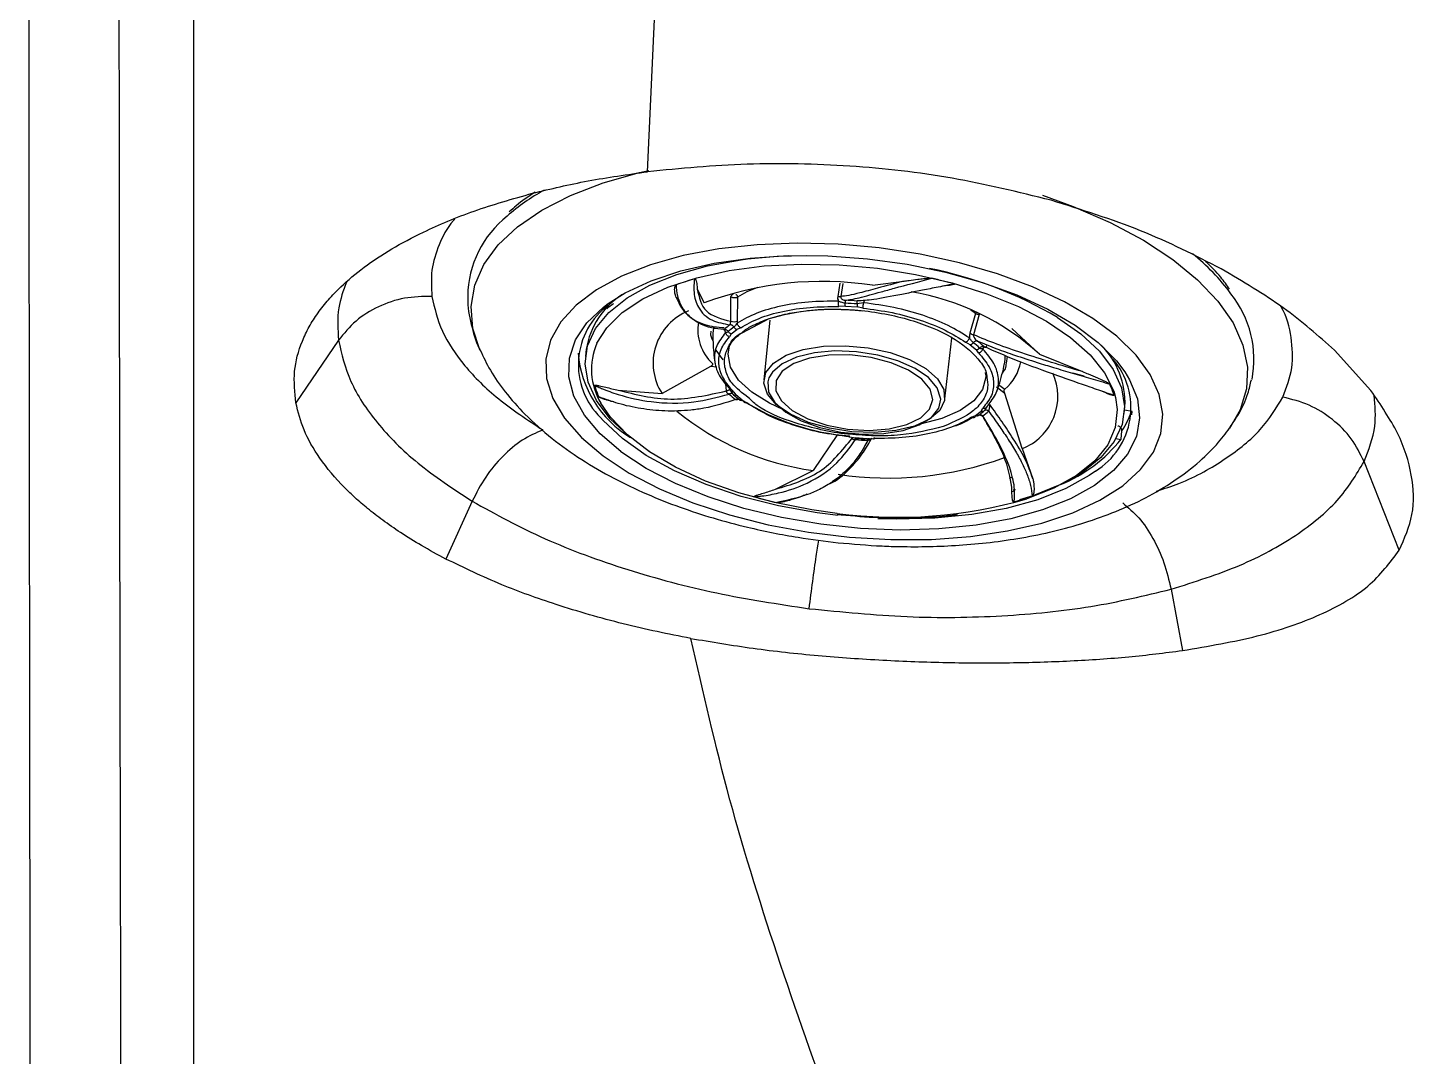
# Model space of a CAD drawing. Extents: x 1076 to 1148, y 508 to 635.
# Drawn here: x 1099.852 to 1103.359, y 580.881 to 583.482 of the extents above; entities that cross this region are included whole.
import ezdxf

# ---------------------------------------------------------------- set-up
doc = ezdxf.new("R2010")
doc.units = 0
doc.header["$MEASUREMENT"] = 0
doc.layers.add('1', color=4, linetype='Continuous')

# ---------------------------------------------------------------- blocks, each defined once
blk = doc.blocks.new('2026 TX')
at = {"layer": '1', "color": 3}
for p, q in [((25.6571, 63.3239), (25.6853, 63.9414)), ((25.7827, 63.0273), (25.8005, 62.9921)), ((26.1431, 63.0417), (26.1378, 63.0082)), ((26.1506, 63.0412), (26.1454, 63.0087)), ((26.2262, 63.0368), (26.3061, 63.0475)), ((25.8675, 62.9456), (25.8679, 63.0081)), ((25.8844, 63.007), (25.884, 62.9462)), ((26.1573, 62.9837), (26.1407, 62.9831)), ((26.1573, 62.9837), (26.1867, 62.9818)), ((26.2017, 62.9792), (26.1867, 62.9818)), ((26.2031, 62.9925), (26.1871, 62.9894)), ((26.2049, 62.9971), (26.2031, 62.9925)), ((25.884, 62.9462), (25.8838, 62.9412)), ((25.896, 62.9168), (25.9647, 62.9529)), ((25.9658, 62.9487), (25.9513, 62.7979)), ((26.4866, 62.9657), (26.4724, 62.9158)), ((26.4866, 62.9657), (26.4738, 62.9744)), ((26.4959, 62.9627), (26.4814, 62.9115)), ((25.8687, 62.9137), (25.864, 62.9063)), ((25.8687, 62.9137), (25.8825, 62.9249)), ((25.8925, 62.9295), (25.8825, 62.9249)), ((26.648, 62.8628), (26.5782, 62.9273)), ((24.8755, 62.8976), (24.7675, 62.7392)), ((25.5019, 62.8749), (25.5, 62.8567)), ((26.4089, 62.7494), (26.4267, 62.9034)), ((26.4732, 62.8862), (26.4612, 62.893)), ((26.4732, 62.8862), (26.4888, 62.8732)), ((26.5068, 62.8792), (26.5048, 62.8755)), ((26.5103, 62.8806), (26.5105, 62.8804)), ((25.8485, 62.8483), (25.8306, 62.8728)), ((26.4938, 62.8659), (26.4888, 62.8732)), ((26.5664, 62.8568), (26.5635, 62.84)), ((26.648, 62.8628), (26.757, 62.8183)), ((27.4865, 62.7704), (27.3945, 62.8725)), ((25.8165, 62.831), (25.6937, 62.7628)), ((25.8321, 62.8296), (25.8165, 62.831)), ((26.761, 62.8069), (26.7325, 62.8143)), ((25.5829, 62.7718), (25.6937, 62.7628)), ((25.8566, 62.7696), (25.8552, 62.7872)), ((26.5604, 62.7633), (26.5395, 62.7787)), ((26.5452, 62.7849), (26.5602, 62.7741)), ((25.8747, 62.7601), (25.891, 62.7465)), ((25.8754, 62.7665), (25.8804, 62.7593)), ((25.896, 62.7462), (25.8804, 62.7593)), ((25.8868, 62.7489), (25.8869, 62.7493)), ((25.896, 62.7462), (25.908, 62.7394)), ((26.6045, 62.6239), (26.5604, 62.7633)), ((26.4766, 62.7029), (26.4867, 62.7076)), ((26.4867, 62.7076), (26.5005, 62.7187)), ((26.5005, 62.7187), (26.5051, 62.7262)), ((26.514, 62.7273), (26.5137, 62.7274)), ((26.8624, 62.7123), (26.8644, 62.7305)), ((26.8825, 62.7173), (26.8633, 62.7207)), ((26.882, 62.7174), (26.8811, 62.7093)), ((26.8811, 62.7093), (26.8826, 62.7173)), ((26.8544, 62.6478), (26.8566, 62.6685)), ((26.137, 62.6598), (26.0759, 62.5684)), ((26.1674, 62.6533), (26.1825, 62.6506)), ((26.1756, 62.6519), (26.1828, 62.65)), ((26.1824, 62.6493), (26.2126, 62.6473)), ((26.2119, 62.6487), (26.1825, 62.6506)), ((26.2119, 62.6487), (26.2285, 62.6493)), ((26.2129, 62.648), (26.2227, 62.6494)), ((26.8414, 62.6489), (26.8537, 62.6467)), ((25.6619, 62.6202), (25.6619, 62.6196)), ((26.6045, 62.6239), (26.6313, 62.5477)), ((25.9806, 62.5211), (26.0759, 62.5684)), ((27.5581, 62.3672), (27.4691, 62.591)), ((26.5721, 62.5493), (26.5785, 62.5513)), ((25.2134, 62.4907), (25.1471, 62.3445)), ((26.0547, 62.5064), (26.0608, 62.5092)), ((26.5849, 62.5164), (26.5784, 62.5147)), ((26.5817, 62.5194), (26.5878, 62.5207)), ((26.1363, 62.4577), (26.1464, 62.4564)), ((26.9809, 62.268), (27.0098, 62.1132))]:
    blk.add_line(p, q, dxfattribs=at)
at = {"layer": '1', "color": 3, "flags": 128}
for points in [[(25.2326, 62.8736), (25.2153, 62.9275), (25.2107, 62.9829), (25.22, 63.0371), (25.2429, 63.0892), (25.2791, 63.1386), (25.3282, 63.1845), (25.3893, 63.2263), (25.4618, 63.2635), (25.5445, 63.2954)], [(25.5445, 63.2954), (25.6364, 63.3217), (25.66, 63.3272)], [(26.6557, 63.2645), (26.7336, 63.2361), (26.8268, 63.1954), (26.911, 63.1505), (26.9852, 63.1019), (27.0482, 63.0504), (27.0993, 62.9967), (27.1376, 62.9415), (27.1626, 62.8856), (27.1741, 62.8298), (27.1717, 62.7749), (27.1556, 62.7217), (27.1287, 62.6745)], [(25.6643, 63.0883), (25.5907, 63.0594), (25.5277, 63.0253), (25.4762, 62.9866), (25.4373, 62.944), (25.4117, 62.8982), (25.3997, 62.8502), (25.4017, 62.8006), (25.4176, 62.7505), (25.447, 62.7007), (25.4895, 62.6521), (25.5443, 62.6056), (25.6105, 62.562), (25.6868, 62.522), (25.7719, 62.4865), (25.8643, 62.4559), (25.9623, 62.431), (26.0642, 62.4121), (26.1681, 62.3995), (26.2723, 62.3935), (26.3748, 62.3942), (26.4738, 62.4015), (26.5675, 62.4154), (26.6543, 62.4356), (26.7327, 62.4617), (26.8012, 62.4933), (26.8586, 62.5298), (26.9038, 62.5706), (26.9362, 62.6149), (26.955, 62.6619), (26.96, 62.7108), (26.9511, 62.7607), (26.9284, 62.8108), (26.8923, 62.8601), (26.8435, 62.9078), (26.7829, 62.9529), (26.7115, 62.9948), (26.6306, 63.0326), (26.5417, 63.0658), (26.4462, 63.0936), (26.3461, 63.1156), (26.2429, 63.1313), (26.1387, 63.1407), (26.0351, 63.1433), (25.9342, 63.1393), (25.8376, 63.1286), (25.7471, 63.1116), (25.6643, 63.0883)], [(25.6085, 62.6563), (25.5627, 62.6993), (25.5281, 62.7453), (25.5068, 62.792), (25.4992, 62.8385), (25.5055, 62.884), (25.5255, 62.9275), (25.5589, 62.968), (25.605, 63.0048), (25.6628, 63.0371), (25.7311, 63.0643), (25.8086, 63.0857), (25.8937, 63.1011), (25.9097, 63.1032)], [(25.529, 62.89), (25.5536, 62.9288), (25.593, 62.9676), (25.6449, 63.0022), (25.7082, 63.0318), (25.7816, 63.0559), (25.8634, 63.0739), (25.952, 63.0855), (26.0455, 63.0903), (26.1418, 63.0884), (26.2389, 63.0796), (26.3347, 63.0643), (26.4273, 63.0427), (26.5146, 63.0153), (26.5947, 62.9827), (26.666, 62.9456), (26.7269, 62.9048), (26.7762, 62.8611), (26.8128, 62.8155), (26.8358, 62.7689), (26.8406, 62.7526)], [(25.5572, 62.9903), (25.6, 63.0173), (25.6657, 63.0481), (25.7414, 63.0733), (25.8257, 63.0926), (25.9168, 63.1054), (26.013, 63.1117), (26.1125, 63.1112), (26.2133, 63.104), (26.3134, 63.0902), (26.4108, 63.07), (26.5038, 63.0439), (26.5905, 63.0124), (26.6691, 62.9761), (26.7383, 62.9356), (26.7965, 62.8919), (26.8427, 62.8457), (26.8639, 62.8176)], [(25.9097, 63.1032), (25.9847, 63.11), (26.0581, 63.1123)], [(25.935, 63.0315), (25.9082, 63.0201), (25.8844, 63.007)], [(25.5897, 62.6159), (25.5895, 62.616), (25.5372, 62.6611), (25.4973, 62.7083), (25.4707, 62.7565), (25.4579, 62.8049), (25.4592, 62.8525), (25.4744, 62.8984), (25.5034, 62.9417), (25.5455, 62.9816), (25.5572, 62.9903)], [(26.6937, 62.9554), (26.7525, 62.9138), (26.7997, 62.8697), (26.8343, 62.8237), (26.8557, 62.777), (26.8633, 62.7304), (26.857, 62.685), (26.8369, 62.6415), (26.8035, 62.601), (26.7575, 62.5642), (26.6997, 62.5319), (26.6313, 62.5047), (26.5974, 62.4943)], [(25.8242, 62.9325), (25.8234, 62.9285), (25.8223, 62.9156)], [(25.9989, 62.7228), (25.9654, 62.7383), (25.9205, 62.7663), (25.8871, 62.7972), (25.8669, 62.8296), (25.8606, 62.8623), (25.8644, 62.8837)], [(26.0506, 62.8743), (26.1016, 62.8826), (26.1576, 62.884), (26.215, 62.8785), (26.2702, 62.8665), (26.3198, 62.8487), (26.3606, 62.8262), (26.39, 62.8004), (26.4062, 62.773), (26.4083, 62.7456), (26.396, 62.7201), (26.3701, 62.6979), (26.3323, 62.6806), (26.285, 62.6691), (26.231, 62.6642), (26.1739, 62.6663), (26.1171, 62.6751), (26.0643, 62.6901), (26.0188, 62.7105), (25.9834, 62.7348), (25.9604, 62.7616), (25.9512, 62.7892), (25.9564, 62.8158), (25.9756, 62.8399), (26.0077, 62.8598), (26.0506, 62.8743)], [(26.3983, 62.7486), (26.3982, 62.7511), (26.3894, 62.7775), (26.3674, 62.8032), (26.3335, 62.8264), (26.29, 62.8459), (26.2395, 62.8603), (26.1852, 62.8687), (26.1305, 62.8707), (26.0789, 62.866), (26.0336, 62.855), (25.9975, 62.8384), (25.9727, 62.8172), (25.964, 62.8028)], [(26.0666, 62.8525), (26.0265, 62.8386), (25.9977, 62.8192), (25.9823, 62.7958), (25.9816, 62.7702), (25.9955, 62.7442), (26.023, 62.7198), (26.0622, 62.6988), (26.11, 62.6828), (26.1629, 62.6728), (26.2171, 62.6698), (26.2684, 62.6738), (26.3131, 62.6847), (26.3479, 62.7015), (26.3702, 62.7231), (26.3783, 62.7478), (26.3717, 62.7738), (26.3507, 62.7992), (26.3171, 62.8221), (26.2732, 62.8409), (26.2224, 62.854), (26.1683, 62.8605), (26.1151, 62.86), (26.0666, 62.8525)], [(26.5119, 62.8145), (26.5122, 62.8047), (26.5043, 62.7734), (26.4824, 62.7446), (26.4477, 62.7197), (26.4015, 62.6998), (26.3466, 62.6859)], [(26.8639, 62.8176), (26.876, 62.7979), (26.8957, 62.7494), (26.9015, 62.7013), (26.8933, 62.6544), (26.8711, 62.6097), (26.8355, 62.568), (26.7871, 62.5301), (26.7268, 62.4968), (26.6559, 62.4688)], [(25.964, 62.8028), (25.961, 62.7928), (25.9629, 62.7666), (25.9785, 62.7404), (26.0066, 62.7158), (26.0456, 62.6942), (26.093, 62.6772), (26.1458, 62.6657), (26.2007, 62.6604), (26.2543, 62.6618), (26.3031, 62.6697)], [(26.1361, 62.4599), (26.0724, 62.4686), (25.978, 62.4871), (25.8878, 62.5117), (25.8039, 62.5418), (25.728, 62.5767), (25.6617, 62.6158), (25.6064, 62.6582), (25.5634, 62.7029), (25.5391, 62.7385)], [(26.3031, 62.6697), (26.3442, 62.6836), (26.3749, 62.7026), (26.3933, 62.7256), (26.3983, 62.7486)], [(26.8406, 62.7526), (26.8449, 62.7224), (26.8398, 62.6768), (26.8207, 62.6333), (26.7879, 62.5928), (26.7421, 62.556), (26.6843, 62.5238), (26.6158, 62.4968)], [(26.1387, 62.4542), (26.0858, 62.461), (25.9879, 62.4788), (25.8938, 62.5029), (25.8056, 62.5326), (25.7251, 62.5674), (25.6538, 62.6065), (25.5933, 62.6493), (25.5447, 62.6947), (25.5381, 62.7022)], [(26.6559, 62.4688), (26.5757, 62.4465), (26.4878, 62.4304), (26.3939, 62.4208), (26.2959, 62.4179), (26.1955, 62.4217), (26.0948, 62.4323), (25.9958, 62.4493), (25.9003, 62.4725), (25.8103, 62.5014), (25.7274, 62.5354), (25.6534, 62.5738), (25.5897, 62.6159)], [(26.7896, 62.5668), (26.7738, 62.5557), (26.7144, 62.5225), (26.644, 62.4945), (26.5643, 62.4724), (26.4768, 62.4567), (26.3832, 62.4475), (26.2855, 62.4452), (26.2391, 62.4464)]]:
    blk.add_lwpolyline(points, dxfattribs=at)
at = {"layer": '1', "color": 3}
for centre, radius, start, end in [((25.6534, 62.8102), 0.5335, 118.9586, 131.2142), ((25.4643, 63.0055), 0.2623, 128.2465, 179.0675), ((26.6929, 62.6911), 0.546, 36.4211, 51.1635), ((25.9706, 62.3594), 0.7202, 105.6946, 109.5312), ((26.1633, 62.0545), 1.0454, 59.5135, 78.577), ((26.0907, 61.8086), 1.2779, 74.4892, 77.1068), ((25.7012, 62.843), 0.2018, 122.2664, 170.8962), ((26.0986, 62.2014), 0.845, 81.3147, 110.6571), ((25.8753, 63.0071), 0.00746, 104.1592, 172.2446), ((26.2161, 62.3856), 0.6437, 47.8513, 80.3501), ((26.9248, 62.8492), 0.2658, 348.9531, 38.6755), ((25.6693, 62.8359), 0.1874, 126.316, 225.5492), ((26.1206, 62.2141), 0.7857, 85.1231, 87.397), ((26.1224, 62.2313), 0.7609, 85.1231, 87.397), ((25.8125, 62.8399), 0.1416, 111.4408, 212.9818), ((25.9029, 62.9247), 0.1189, 170.7062, 226.4045), ((25.8749, 62.9708), 0.0262, 253.6905, 290.3625), ((26.4944, 62.9642), 0.00789, 147.0147, 169.0797), ((25.966, 62.7977), 0.1716, 125.8909, 132.162), ((25.9727, 62.7964), 0.1662, 125.8909, 132.162), ((25.6772, 62.8238), 0.1623, 155.9282, 211.7068), ((26.3271, 62.6919), 0.2519, 47.6498, 52.4024), ((26.3319, 62.6898), 0.2601, 47.65, 52.4023), ((26.6581, 62.7392), 0.2065, 357.5878, 45.0469), ((25.7559, 62.8878), 0.2755, 184.7352, 238.9476), ((26.4789, 62.8541), 0.0825, 348.283, 4.2855), ((26.4892, 62.8621), 0.1131, 308.8904, 350.4341), ((26.6912, 62.7274), 0.1883, 301.4971, 40.7168), ((26.5528, 62.756), 0.1419, 291.3792, 24.309), ((25.7044, 62.8339), 0.1881, 195.4978, 204.8909), ((26.6551, 62.7079), 0.1881, 15.4978, 24.8917), ((26.0384, 62.9536), 0.2601, 227.6498, 232.4025), ((26.2135, 63.2419), 0.5879, 237.7388, 265.5355), ((26.167, 63.2487), 0.6863, 230.5998, 262.3734), ((26.3972, 62.843), 0.1662, 305.8909, 312.162), ((26.4043, 62.8457), 0.1716, 305.891, 312.1619), ((26.7105, 62.7687), 0.1772, 325.5758, 343.28), ((26.2497, 63.4293), 0.7857, 265.1232, 267.397), ((26.5634, 62.8756), 0.3696, 291.9235, 321.947), ((26.2668, 63.3998), 0.8506, 261.3684, 290.1271), ((26.2689, 63.7331), 1.2779, 254.4892, 257.1068), ((26.2878, 63.6256), 1.1755, 262.584, 286.2033), ((26.389, 63.1823), 0.7202, 285.6946, 289.5316)]:
    blk.add_arc(centre, radius, start, end, dxfattribs=at)
for points, knots in [([(24.1, 58.3143), (24.0993, 58.7431), (24.0978, 59.6005), (24.0961, 60.8287), (24.0946, 62.0146), (24.0933, 63.155), (24.092, 64.2516), (24.0908, 65.3094), (24.0899, 65.9834), (24.0895, 66.3203)], [0, 0, 0, 0, 0.142857, 0.285713, 0.42857, 0.571427, 0.714285, 0.857142, 1, 1, 1, 1]), ([(24.3343, 58.2393), (24.3327, 58.6647), (24.3294, 59.5155), (24.3259, 60.7365), (24.3233, 61.9168), (24.3216, 63.0532), (24.3205, 64.1473), (24.3199, 65.2037), (24.3198, 65.8775), (24.3198, 66.2144)], [0, 0, 0, 0, 0.1428632, 0.2857146, 0.4285698, 0.5714296, 0.7142881, 0.8571421, 1, 1, 1, 1]), ([(24.5084, 66.0096), (24.5084, 65.7691), (24.5084, 65.283), (24.5084, 64.5236), (24.5084, 63.7292), (24.5084, 62.8954), (24.5084, 62.0845), (24.5084, 61.3021), (24.5084, 60.5545), (24.5084, 59.7763), (24.5084, 58.968), (24.5084, 58.4093), (24.5084, 58.1274)], [0, 0, 0, 0, 0.102419, 0.207058, 0.313995, 0.423314, 0.535102, 0.624728, 0.715982, 0.808912, 0.903567, 1, 1, 1, 1]), ([(26.6773, 63.2516), (26.5947, 63.272), (26.4295, 63.3128), (26.1685, 63.3416), (25.9066, 63.3479), (25.7403, 63.3319), (25.6571, 63.3239)], [0, 0, 0, 0, 0.2500135, 0.5000232, 0.7500219, 1, 1, 1, 1]), ([(25.3662, 63.2695), (25.4123, 63.2805), (25.5047, 63.3027), (25.6062, 63.3168), (25.6571, 63.3239)], [0, 0, 0, 0, 0.498129, 1, 1, 1, 1]), ([(24.7675, 62.7392), (24.7648, 62.7659), (24.7596, 62.8187), (24.7771, 62.8828), (24.8004, 62.9317), (24.8227, 62.9667), (24.8493, 63.0003), (24.8867, 63.0393), (24.9383, 63.0827), (25.0083, 63.1291), (25.0995, 63.1776), (25.216, 63.2267), (25.3159, 63.2551), (25.3662, 63.2695)], [0, 0, 0, 0, 0.123693, 0.243693, 0.30237, 0.360161, 0.417079, 0.473134, 0.56381, 0.654165, 0.744207, 0.871203, 1, 1, 1, 1]), ([(25.3725, 63.272), (25.3558, 63.261), (25.3318, 63.2453), (25.313, 63.2275), (25.3074, 63.2222)], [0, 0, 0, 0, 0.699475, 1, 1, 1, 1]), ([(27.1079, 63.0782), (27.0417, 63.112), (26.9095, 63.1795), (26.7547, 63.2276), (26.6773, 63.2516)], [0, 0, 0, 0, 0.499996, 1, 1, 1, 1]), ([(25.1696, 63.2041), (25.1684, 63.2028), (25.1493, 63.1826), (25.1285, 63.1393), (25.1077, 63.0754), (25.1103, 63.0309), (25.1115, 63.0087)], [0, 0, 0, 0, 0.02222, 0.348142, 0.674069, 1, 1, 1, 1]), ([(27.1289, 63.0268), (27.1219, 63.0369), (27.1051, 63.061), (27.0815, 63.0839), (27.0677, 63.0972)], [0, 0, 0, 0, 0.417519, 1, 1, 1, 1]), ([(25.7758, 63.0528), (25.7757, 63.0523), (25.7755, 63.0511), (25.775, 63.0475), (25.7738, 63.0363), (25.7737, 63.0118), (25.784, 62.9768), (25.8149, 62.946), (25.8497, 62.9396), (25.8654, 62.9367)], [0, 0, 0, 0, 0.007324, 0.019564, 0.058649, 0.192116, 0.441769, 0.746986, 1, 1, 1, 1]), ([(25.7758, 63.0528), (25.7759, 63.0528), (25.7761, 63.0528), (25.7764, 63.0529), (25.7768, 63.0528), (25.7772, 63.0527), (25.7778, 63.0524), (25.7793, 63.0508), (25.7811, 63.0443), (25.7819, 63.0361), (25.7825, 63.0295), (25.7827, 63.0273)], [0, 0, 0, 0, 0.005486, 0.011027, 0.016042, 0.021524, 0.030897, 0.060168, 0.194769, 0.728714, 1, 1, 1, 1]), ([(26.1563, 62.999), (26.1615, 62.9995), (26.1715, 63.0006), (26.1925, 63.0053), (26.2174, 63.0118), (26.2477, 63.0201), (26.2966, 63.0336), (26.3432, 63.0458), (26.3758, 63.0543)], [0, 0, 0, 0, 0.1355516, 0.2607976, 0.4058417, 0.5355644, 0.6738565, 1, 1, 1, 1]), ([(26.3061, 63.0475), (26.3102, 63.0481), (26.3211, 63.0496), (26.3375, 63.0518), (26.3532, 63.0535), (26.3632, 63.0543), (26.3694, 63.0546), (26.3729, 63.0546), (26.3748, 63.0545), (26.3756, 63.0544), (26.3758, 63.0543)], [0, 0, 0, 0, 0.191797, 0.519572, 0.729704, 0.856737, 0.930022, 0.970712, 0.992634, 1, 1, 1, 1]), ([(27.3945, 62.8725), (27.3534, 62.909), (27.2711, 62.982), (27.1623, 63.0461), (27.1079, 63.0782)], [0, 0, 0, 0, 0.49999, 1, 1, 1, 1]), ([(24.8952, 63.0444), (24.8875, 63.023), (24.8702, 62.9753), (24.8736, 62.9253), (24.8755, 62.8976)], [0, 0, 0, 0, 0.448451, 1, 1, 1, 1]), ([(25.7295, 63.0061), (25.7288, 63.008), (25.7267, 63.0132), (25.7254, 63.0209), (25.7254, 63.0284), (25.7267, 63.0335), (25.7272, 63.0368), (25.7296, 63.038), (25.7298, 63.0382)], [0, 0, 0, 0, 0.191782, 0.518998, 0.728969, 0.85611, 0.98384, 1, 1, 1, 1]), ([(25.8508, 62.9249), (25.8398, 62.9259), (25.8183, 62.928), (25.7889, 62.9387), (25.7632, 62.9556), (25.7438, 62.98), (25.7325, 63.0079), (25.7307, 63.0286), (25.7298, 63.0382)], [0, 0, 0, 0, 0.154219, 0.301464, 0.47799, 0.661716, 0.843633, 1, 1, 1, 1]), ([(25.7827, 63.0273), (25.7873, 63.0064), (25.7966, 62.9641), (25.8437, 62.9518), (25.8675, 62.9456)], [0, 0, 0, 0, 0.494868, 1, 1, 1, 1]), ([(26.3061, 63.0475), (26.2827, 63.0412), (26.2397, 63.0297), (26.195, 63.0176), (26.1645, 63.0103), (26.1517, 63.0092), (26.1454, 63.0087)], [0, 0, 0, 0, 0.317509, 0.583481, 0.794833, 1, 1, 1, 1]), ([(26.4324, 63.04), (26.4316, 63.0399), (26.4295, 63.0394), (26.4231, 63.0382), (26.4032, 63.0343), (26.3589, 63.0255), (26.2927, 63.0124), (26.2284, 62.9995), (26.2002, 62.9978), (26.1874, 62.997)], [0, 0, 0, 0, 0.007325, 0.019566, 0.058651, 0.192116, 0.441769, 0.746986, 1, 1, 1, 1]), ([(26.4324, 63.04), (26.4325, 63.04), (26.4328, 63.0399), (26.433, 63.0398), (26.4332, 63.0396), (26.4331, 63.0394), (26.4328, 63.0391), (26.4303, 63.0381), (26.4213, 63.0364), (26.4123, 63.0354), (26.4058, 63.0348)], [0, 0, 0, 0, 0.010169, 0.020437, 0.029734, 0.039894, 0.057266, 0.111518, 0.360997, 1, 1, 1, 1]), ([(25.1115, 63.0087), (25.0882, 63.0083), (25.0416, 63.0074), (24.9753, 62.9846), (24.9167, 62.9486), (24.8892, 62.9147), (24.8755, 62.8976)], [0, 0, 0, 0, 0.251194, 0.5, 0.748806, 1, 1, 1, 1]), ([(25.1115, 63.0087), (25.1183, 62.9793), (25.1318, 62.9204), (25.1911, 62.8327), (25.2751, 62.7479), (25.353, 62.6966), (25.392, 62.671)], [0, 0, 0, 0, 0.25, 0.5, 0.749999, 1, 1, 1, 1]), ([(25.2025, 63.0096), (25.2024, 63.0077), (25.2008, 62.9835), (25.2105, 62.9386), (25.2219, 62.8944), (25.233, 62.8736), (25.2339, 62.8718)], [0, 0, 0, 0, 0.04033, 0.511052, 0.956898, 1, 1, 1, 1]), ([(25.5543, 62.9775), (25.5559, 62.9791), (25.5607, 62.9837), (25.5674, 62.9879), (25.5718, 62.9906)], [0, 0, 0, 0, 0.339662, 1, 1, 1, 1]), ([(25.7295, 63.0061), (25.735, 62.994), (25.7459, 62.9699), (25.7737, 62.9485), (25.8014, 62.937), (25.8249, 62.9313), (25.8419, 62.9304), (25.8504, 62.93)], [0, 0, 0, 0, 0.284599, 0.565427, 0.713522, 0.857932, 1, 1, 1, 1]), ([(25.8679, 63.0081), (25.8685, 63.0077), (25.8696, 63.007), (25.872, 63.0062), (25.8746, 63.0057), (25.8771, 63.0055), (25.8795, 63.0056), (25.8815, 63.0059), (25.8832, 63.0064), (25.884, 63.0068), (25.8844, 63.007)], [0, 0, 0, 0, 0.149143, 0.291474, 0.426959, 0.555561, 0.677221, 0.791862, 0.899465, 1, 1, 1, 1]), ([(26.1401, 62.9965), (26.1144, 62.9963), (26.0631, 62.9959), (25.9927, 62.9849), (25.9303, 62.9672), (25.8993, 62.9499), (25.8838, 62.9412)], [0, 0, 0, 0, 0.25, 0.5, 0.75, 1, 1, 1, 1]), ([(25.8925, 62.9295), (25.9073, 62.9378), (25.9373, 62.9546), (25.998, 62.9718), (26.0664, 62.9825), (26.1161, 62.9829), (26.1407, 62.9831)], [0, 0, 0, 0, 0.247011, 0.5, 0.752989, 1, 1, 1, 1]), ([(26.1378, 63.0082), (26.1376, 63.0063), (26.1373, 63.0022), (26.1391, 62.9985), (26.1401, 62.9965)], [0, 0, 0, 0, 0.459354, 1, 1, 1, 1]), ([(26.1378, 63.0082), (26.1386, 63.0081), (26.1403, 63.0079), (26.1426, 63.0079), (26.1444, 63.0082), (26.1451, 63.0085), (26.1454, 63.0087)], [0, 0, 0, 0, 0.245337, 0.5, 0.754663, 1, 1, 1, 1]), ([(26.157, 62.9914), (26.1536, 62.992), (26.1476, 62.993), (26.1423, 62.9955), (26.1401, 62.9965)], [0, 0, 0, 0, 0.571403, 1, 1, 1, 1]), ([(26.1454, 63.0087), (26.1454, 63.008), (26.1454, 63.0068), (26.1463, 63.0043), (26.1484, 63.0018), (26.1519, 62.9996), (26.1548, 62.9992), (26.1563, 62.999)], [0, 0, 0, 0, 0.111469, 0.230184, 0.482261, 0.743373, 1, 1, 1, 1]), ([(26.1871, 62.9894), (26.1872, 62.9905), (26.1873, 62.9927), (26.1874, 62.9951), (26.1875, 62.9966), (26.1874, 62.9969), (26.1874, 62.997)], [0, 0, 0, 0, 0.266689, 0.531115, 0.778754, 1, 1, 1, 1]), ([(26.2017, 62.9792), (26.2266, 62.9758), (26.2768, 62.969), (26.3477, 62.9494), (26.4118, 62.9242), (26.4449, 62.9033), (26.4612, 62.893)], [0, 0, 0, 0, 0.2470114, 0.5, 0.7529886, 1, 1, 1, 1]), ([(26.4712, 62.9035), (26.4541, 62.9143), (26.4199, 62.9358), (26.3539, 62.9617), (26.281, 62.9819), (26.2291, 62.989), (26.2031, 62.9925)], [0, 0, 0, 0, 0.25, 0.5, 0.75, 1, 1, 1, 1]), ([(27.2637, 62.7542), (27.273, 62.7787), (27.2915, 62.8276), (27.2864, 62.9046), (27.2751, 62.9572), (27.2585, 62.9833), (27.2583, 62.9837)], [0, 0, 0, 0, 0.331683, 0.663366, 0.995048, 1, 1, 1, 1]), ([(25.8654, 62.9367), (25.8656, 62.9371), (25.866, 62.9379), (25.8666, 62.9397), (25.867, 62.9415), (25.8672, 62.9429), (25.8674, 62.9443), (25.8675, 62.9452), (25.8675, 62.9456)], [0, 0, 0, 0, 0.27767, 0.532627, 0.651875, 0.767289, 0.882123, 1, 1, 1, 1]), ([(25.896, 62.9177), (25.8972, 62.9187), (25.9046, 62.9253), (25.9262, 62.9373), (25.9623, 62.9529), (26.0075, 62.9651), (26.0531, 62.9724), (26.092, 62.9754), (26.1162, 62.9763), (26.1274, 62.9761), (26.1286, 62.9761)], [0, 0, 0, 0, 0.0279095, 0.1783854, 0.3671874, 0.5709203, 0.7469798, 0.8849146, 0.9876972, 1, 1, 1, 1]), ([(25.9647, 62.9529), (25.9991, 62.9616), (26.0521, 62.9749), (26.1378, 62.9773), (26.2062, 62.973), (26.274, 62.962), (26.3553, 62.9402), (26.4414, 62.9017), (26.4944, 62.853), (26.5143, 62.8197), (26.5149, 62.8068), (26.515, 62.8045)], [0, 0, 0, 0, 0.17155, 0.263898, 0.358206, 0.452514, 0.544862, 0.716411, 0.887961, 0.980309, 1, 1, 1, 1]), ([(26.1286, 62.9761), (26.1347, 62.9761), (26.146, 62.976), (26.1611, 62.9754), (26.1727, 62.9747), (26.1856, 62.9738), (26.1947, 62.9729), (26.2011, 62.9723)], [0, 0, 0, 0, 0.253088, 0.470257, 0.624855, 0.73454, 1, 1, 1, 1]), ([(26.4866, 62.9657), (26.4872, 62.9654), (26.4884, 62.9646), (26.4907, 62.9637), (26.4933, 62.963), (26.495, 62.9628), (26.4959, 62.9627)], [0, 0, 0, 0, 0.245118, 0.499544, 0.75421, 1, 1, 1, 1]), ([(25.8227, 62.8956), (25.8197, 62.9021), (25.8158, 62.9107), (25.8177, 62.9189), (25.8181, 62.9209)], [0, 0, 0, 0, 0.761083, 1, 1, 1, 1]), ([(25.8223, 62.9172), (25.8223, 62.911), (25.8223, 62.8878), (25.8242, 62.8613), (25.8274, 62.8415), (25.8278, 62.8387)], [0, 0, 0, 0, 0.241482, 0.891757, 1, 1, 1, 1]), ([(25.8543, 62.9172), (25.8458, 62.9062), (25.8286, 62.8843), (25.8242, 62.8473), (25.8347, 62.8095), (25.8556, 62.7851), (25.8661, 62.7729)], [0, 0, 0, 0, 0.25, 0.5, 0.75, 1, 1, 1, 1]), ([(25.8501, 62.9247), (25.8502, 62.9244), (25.8503, 62.9237), (25.8507, 62.9245), (25.8508, 62.9249)], [0, 0, 0, 0, 0.504016, 1, 1, 1, 1]), ([(25.9118, 62.7526), (25.8964, 62.7645), (25.8681, 62.7863), (25.8529, 62.8214), (25.8493, 62.8542), (25.8625, 62.8847), (25.8763, 62.9069), (25.8932, 62.9154), (25.896, 62.9168)], [0, 0, 0, 0, 0.2206469, 0.4046351, 0.5925278, 0.7804205, 0.9644088, 1, 1, 1, 1]), ([(25.8519, 62.9269), (25.852, 62.9251), (25.8524, 62.9212), (25.8537, 62.9186), (25.8543, 62.9172)], [0, 0, 0, 0, 0.459104, 1, 1, 1, 1]), ([(25.8611, 62.9196), (25.8599, 62.9188), (25.8575, 62.917), (25.8554, 62.9171), (25.8543, 62.9172)], [0, 0, 0, 0, 0.490746, 1, 1, 1, 1]), ([(25.8638, 62.8818), (25.8636, 62.8815), (25.8632, 62.8806), (25.8678, 62.8897), (25.8776, 62.9028), (25.8896, 62.9125), (25.896, 62.9177)], [0, 0, 0, 0, 0.114318, 0.332488, 0.643304, 1, 1, 1, 1]), ([(25.8838, 62.9412), (25.8826, 62.9396), (25.8807, 62.9369), (25.8778, 62.9332), (25.8762, 62.9318), (25.8753, 62.9311)], [0, 0, 0, 0, 0.40286, 0.687897, 1, 1, 1, 1]), ([(26.4724, 62.9158), (26.4719, 62.914), (26.4708, 62.9101), (26.471, 62.9059), (26.4712, 62.9035)], [0, 0, 0, 0, 0.459375, 1, 1, 1, 1]), ([(26.4724, 62.9158), (26.473, 62.9153), (26.4741, 62.9144), (26.4764, 62.9132), (26.4789, 62.9121), (26.4806, 62.9117), (26.4814, 62.9115)], [0, 0, 0, 0, 0.245337, 0.5, 0.754663, 1, 1, 1, 1]), ([(26.4814, 62.9115), (26.4814, 62.9108), (26.4814, 62.9095), (26.4821, 62.9065), (26.4839, 62.9027), (26.4869, 62.8987), (26.4894, 62.8968), (26.4906, 62.8958)], [0, 0, 0, 0, 0.111467, 0.230181, 0.482258, 0.743371, 1, 1, 1, 1]), ([(26.757, 62.8183), (26.731, 62.826), (26.6805, 62.8411), (26.6067, 62.8644), (26.5399, 62.8872), (26.5007, 62.9035), (26.4814, 62.9115)], [0, 0, 0, 0, 0.280747, 0.545552, 0.776817, 1, 1, 1, 1]), ([(24.8755, 62.8976), (24.8834, 62.863), (24.8993, 62.7931), (24.9692, 62.6882), (25.0703, 62.5851), (25.1654, 62.5224), (25.2134, 62.4907)], [0, 0, 0, 0, 0.244586, 0.49255, 0.744227, 1, 1, 1, 1]), ([(25.8754, 62.7665), (25.8654, 62.7782), (25.8451, 62.8018), (25.8348, 62.8386), (25.8392, 62.8745), (25.8558, 62.8958), (25.864, 62.9063)], [0, 0, 0, 0, 0.2470114, 0.5, 0.7529886, 1, 1, 1, 1]), ([(26.4808, 62.8915), (26.4788, 62.8934), (26.4754, 62.8968), (26.4724, 62.9015), (26.4712, 62.9035)], [0, 0, 0, 0, 0.571399, 1, 1, 1, 1]), ([(26.4968, 62.8781), (26.4962, 62.8774), (26.495, 62.8762), (26.493, 62.8747), (26.4909, 62.8737), (26.4895, 62.8733), (26.4888, 62.8732)], [0, 0, 0, 0, 0.257259, 0.51339, 0.762603, 1, 1, 1, 1]), ([(26.4906, 62.8958), (26.507, 62.8892), (26.5376, 62.8767), (26.5887, 62.8588), (26.6371, 62.8431), (26.6862, 62.828), (26.7317, 62.8144), (26.7793, 62.8004), (26.81, 62.7916), (26.8258, 62.787)], [0, 0, 0, 0, 0.154271, 0.288952, 0.454424, 0.575072, 0.714225, 0.852753, 1, 1, 1, 1]), ([(26.4968, 62.8781), (26.4976, 62.8789), (26.4992, 62.8805), (26.5021, 62.8819), (26.5049, 62.8825), (26.5064, 62.8821), (26.5071, 62.882)], [0, 0, 0, 0, 0.266689, 0.531115, 0.778754, 1, 1, 1, 1]), ([(26.5048, 62.8755), (26.5042, 62.8756), (26.5034, 62.8757), (26.5022, 62.8757), (26.5008, 62.8758), (26.4989, 62.8763), (26.4975, 62.8775), (26.4968, 62.8781)], [0, 0, 0, 0, 0.224307, 0.303573, 0.473827, 0.745729, 1, 1, 1, 1]), ([(26.5165, 62.7312), (26.5251, 62.7421), (26.5422, 62.7641), (26.5466, 62.801), (26.5362, 62.8389), (26.5153, 62.8633), (26.5048, 62.8755)], [0, 0, 0, 0, 0.25, 0.5, 0.75, 1, 1, 1, 1]), ([(26.5071, 62.882), (26.508, 62.8815), (26.5096, 62.8805), (26.5116, 62.8802), (26.513, 62.8806), (26.5138, 62.8812), (26.5144, 62.8822), (26.5146, 62.883), (26.5147, 62.8834)], [0, 0, 0, 0, 0.277558, 0.532524, 0.651825, 0.767232, 0.882131, 1, 1, 1, 1]), ([(26.8364, 62.7581), (26.8357, 62.7584), (26.8337, 62.7591), (26.8278, 62.7611), (26.809, 62.7676), (26.7648, 62.783), (26.6888, 62.8099), (26.5953, 62.8435), (26.5346, 62.87), (26.5071, 62.882)], [0, 0, 0, 0, 0.007325, 0.019566, 0.05865, 0.192116, 0.441769, 0.746986, 1, 1, 1, 1]), ([(25.2337, 62.8729), (25.2417, 62.8558), (25.2584, 62.8201), (25.2971, 62.7652), (25.3486, 62.7068), (25.4135, 62.6491), (25.489, 62.5953), (25.5693, 62.5488), (25.6526, 62.5089), (25.7368, 62.4756), (25.8222, 62.4477), (25.9013, 62.4265), (25.9736, 62.4107), (26.05, 62.3968), (26.1052, 62.39), (26.139, 62.3859)], [0, 0, 0, 0, 0.065682, 0.137134, 0.215522, 0.307922, 0.397477, 0.48608, 0.570642, 0.651795, 0.72829, 0.805285, 0.86138, 0.915323, 1, 1, 1, 1]), ([(25.8209, 62.8386), (25.8211, 62.8383), (25.8214, 62.8379), (25.8215, 62.8368), (25.8212, 62.8357), (25.8204, 62.8344), (25.8189, 62.8326), (25.8174, 62.8316), (25.8165, 62.831)], [0, 0, 0, 0, 0.127615, 0.255978, 0.37429, 0.494233, 0.689359, 1, 1, 1, 1]), ([(26.4938, 62.8659), (26.5038, 62.8542), (26.5241, 62.8306), (26.5343, 62.7938), (26.53, 62.7579), (26.5133, 62.7367), (26.5051, 62.7262)], [0, 0, 0, 0, 0.247011, 0.5, 0.752989, 1, 1, 1, 1]), ([(26.5381, 62.7634), (26.5406, 62.7699), (26.5499, 62.7947), (26.5557, 62.8202), (26.56, 62.8391)], [0, 0, 0, 0, 0.262497, 1, 1, 1, 1]), ([(26.5635, 62.84), (26.5633, 62.8351), (26.5629, 62.8261), (26.5565, 62.8181), (26.5535, 62.8144)], [0, 0, 0, 0, 0.539438, 1, 1, 1, 1]), ([(26.515, 62.8045), (26.5164, 62.7958), (26.5196, 62.7761), (26.5076, 62.7473), (26.4771, 62.7108), (26.4331, 62.6919), (26.4045, 62.6795)], [0, 0, 0, 0, 0.172397, 0.390287, 0.603649, 1, 1, 1, 1]), ([(26.5121, 62.8128), (26.5121, 62.8125), (26.5122, 62.8121), (26.5118, 62.8148), (26.5117, 62.8158)], [0, 0, 0, 0, 0.638489, 1, 1, 1, 1]), ([(26.757, 62.8183), (26.7618, 62.8164), (26.7746, 62.8112), (26.7921, 62.8039), (26.8076, 62.797), (26.8167, 62.7927), (26.8217, 62.79), (26.8243, 62.7884), (26.8255, 62.7875), (26.8257, 62.7871), (26.8258, 62.787)], [0, 0, 0, 0, 0.191801, 0.519634, 0.729787, 0.856818, 0.93009, 0.970764, 0.992671, 1, 1, 1, 1]), ([(25.5231, 62.7836), (25.5231, 62.7837), (25.5231, 62.7838), (25.5232, 62.784), (25.5234, 62.7841), (25.5238, 62.7842), (25.5248, 62.7843), (25.5287, 62.7839), (25.5432, 62.7808), (25.5617, 62.7763), (25.5776, 62.7729), (25.5829, 62.7718)], [0, 0, 0, 0, 0.005501, 0.011055, 0.016084, 0.02158, 0.030977, 0.060324, 0.195274, 0.730604, 1, 1, 1, 1]), ([(25.5231, 62.7836), (25.5239, 62.7833), (25.5258, 62.7824), (25.5317, 62.7798), (25.5503, 62.7717), (25.5944, 62.7556), (25.6714, 62.7387), (25.7683, 62.7365), (25.8336, 62.7537), (25.8632, 62.7614)], [0, 0, 0, 0, 0.007325, 0.019566, 0.05865, 0.192116, 0.441769, 0.746986, 1, 1, 1, 1]), ([(25.5829, 62.7718), (25.6267, 62.7607), (25.7149, 62.7383), (25.8091, 62.7591), (25.8566, 62.7696)], [0, 0, 0, 0, 0.495173, 1, 1, 1, 1]), ([(25.8656, 62.7742), (25.8653, 62.7738), (25.8647, 62.7729), (25.863, 62.7717), (25.861, 62.7707), (25.8588, 62.77), (25.8574, 62.7697), (25.8566, 62.7696)], [0, 0, 0, 0, 0.214126, 0.427726, 0.63343, 0.825384, 1, 1, 1, 1]), ([(25.8632, 62.7614), (25.8623, 62.7618), (25.8607, 62.7624), (25.8588, 62.764), (25.8576, 62.7656), (25.857, 62.7669), (25.8566, 62.7683), (25.8566, 62.7692), (25.8566, 62.7696)], [0, 0, 0, 0, 0.277558, 0.532524, 0.651825, 0.767232, 0.882131, 1, 1, 1, 1]), ([(25.8661, 62.7729), (25.8666, 62.7719), (25.8673, 62.7707), (25.8682, 62.7685), (25.8693, 62.7663), (25.871, 62.7635), (25.8724, 62.762), (25.8731, 62.7613)], [0, 0, 0, 0, 0.224307, 0.303573, 0.473827, 0.745729, 1, 1, 1, 1]), ([(26.5604, 62.7633), (26.56, 62.7648), (26.559, 62.7678), (26.5589, 62.7714), (26.5595, 62.7734), (26.56, 62.7739), (26.5602, 62.7741)], [0, 0, 0, 0, 0.355625, 0.722653, 0.915819, 1, 1, 1, 1]), ([(26.8364, 62.7581), (26.8364, 62.7581), (26.8364, 62.758), (26.8364, 62.7578), (26.8361, 62.7577), (26.8357, 62.7577), (26.8348, 62.7577), (26.8309, 62.7586), (26.8217, 62.7619), (26.8135, 62.7656), (26.8079, 62.7681)], [0, 0, 0, 0, 0.011372, 0.022856, 0.033252, 0.044615, 0.064042, 0.124714, 0.403712, 1, 1, 1, 1]), ([(27.1302, 62.6788), (27.137, 62.6883), (27.1556, 62.7146), (27.1743, 62.7548), (27.1814, 62.7863), (27.1841, 62.7978)], [0, 0, 0, 0, 0.264144, 0.729831, 1, 1, 1, 1]), ([(27.5581, 62.3672), (27.5712, 62.3965), (27.5974, 62.4552), (27.5934, 62.556), (27.5604, 62.6621), (27.5111, 62.7343), (27.4865, 62.7704)], [0, 0, 0, 0, 0.249989, 0.499981, 0.749984, 1, 1, 1, 1]), ([(25.1471, 62.3445), (25.1262, 62.3557), (25.0858, 62.3774), (25.033, 62.4104), (24.9877, 62.4417), (24.9497, 62.4713), (24.9179, 62.4987), (24.8741, 62.5407), (24.8265, 62.5977), (24.7852, 62.6697), (24.7733, 62.7165), (24.7675, 62.7392)], [0, 0, 0, 0, 0.098417, 0.189618, 0.273712, 0.350793, 0.420944, 0.484237, 0.667424, 0.839251, 1, 1, 1, 1]), ([(25.5717, 62.7418), (25.5696, 62.7423), (25.5622, 62.7438), (25.5522, 62.7468), (25.5421, 62.7505), (25.5355, 62.7527), (25.5339, 62.7545), (25.5338, 62.7547)], [0, 0, 0, 0, 0.154447, 0.523618, 0.747137, 0.971693, 1, 1, 1, 1]), ([(25.8797, 62.7476), (25.8533, 62.7392), (25.8161, 62.7274), (25.7666, 62.7208), (25.7336, 62.7185), (25.6911, 62.7186), (25.6403, 62.7239), (25.5842, 62.7363), (25.55, 62.7488), (25.5338, 62.7547)], [0, 0, 0, 0, 0.229238, 0.322198, 0.414546, 0.50635, 0.67863, 0.847274, 1, 1, 1, 1]), ([(25.8731, 62.7613), (25.8725, 62.7619), (25.8711, 62.763), (25.8684, 62.7633), (25.8657, 62.7628), (25.864, 62.7619), (25.8632, 62.7614)], [0, 0, 0, 0, 0.266689, 0.531115, 0.778754, 1, 1, 1, 1]), ([(25.8731, 62.7613), (25.8736, 62.7609), (25.8745, 62.76), (25.8763, 62.7593), (25.8783, 62.759), (25.8797, 62.7592), (25.8804, 62.7593)], [0, 0, 0, 0, 0.257259, 0.51339, 0.762603, 1, 1, 1, 1]), ([(25.8872, 62.7484), (25.886, 62.7479), (25.8837, 62.7469), (25.881, 62.7474), (25.8797, 62.7476)], [0, 0, 0, 0, 0.504331, 1, 1, 1, 1]), ([(25.8891, 62.7479), (25.8912, 62.7469), (25.8948, 62.745), (25.8982, 62.7449), (25.8997, 62.7448)], [0, 0, 0, 0, 0.571404, 1, 1, 1, 1]), ([(26.1674, 62.6533), (26.1426, 62.6566), (26.0923, 62.6634), (26.0214, 62.683), (25.9573, 62.7082), (25.9243, 62.7291), (25.908, 62.7394)], [0, 0, 0, 0, 0.247012, 0.5, 0.752988, 1, 1, 1, 1]), ([(26.1679, 62.6602), (26.1663, 62.6603), (26.1418, 62.6618), (26.095, 62.6709), (26.0146, 62.6921), (25.9454, 62.72), (25.9188, 62.7459), (25.9118, 62.7526)], [0, 0, 0, 0, 0.015522, 0.237103, 0.45408, 0.857144, 1, 1, 1, 1]), ([(26.5223, 62.7356), (26.5222, 62.7349), (26.5221, 62.7335), (26.5217, 62.7304), (26.521, 62.7264), (26.5202, 62.7219), (26.5198, 62.7196), (26.5195, 62.7185)], [0, 0, 0, 0, 0.111469, 0.230184, 0.482261, 0.743373, 1, 1, 1, 1]), ([(26.6313, 62.5477), (26.6254, 62.5644), (26.6145, 62.595), (26.5852, 62.6446), (26.5545, 62.6904), (26.5329, 62.7207), (26.5223, 62.7356)], [0, 0, 0, 0, 0.318453, 0.584084, 0.795128, 1, 1, 1, 1]), ([(26.9445, 62.5162), (26.9637, 62.5225), (27.0313, 62.5448), (27.1215, 62.5972), (27.2135, 62.6701), (27.247, 62.7262), (27.2637, 62.7542)], [0, 0, 0, 0, 0.116556, 0.411037, 0.705519, 1, 1, 1, 1]), ([(27.4691, 62.591), (27.4593, 62.6109), (27.4398, 62.6503), (27.3905, 62.6991), (27.3311, 62.7367), (27.2862, 62.7484), (27.2637, 62.7542)], [0, 0, 0, 0, 0.251194, 0.5, 0.748806, 1, 1, 1, 1]), ([(27.4691, 62.591), (27.4807, 62.6206), (27.5021, 62.6747), (27.4968, 62.7318), (27.4944, 62.7577)], [0, 0, 0, 0, 0.545905, 1, 1, 1, 1]), ([(26.4766, 62.7029), (26.4618, 62.6946), (26.4318, 62.6778), (26.3712, 62.6606), (26.3027, 62.6499), (26.253, 62.6495), (26.2285, 62.6493)], [0, 0, 0, 0, 0.247011, 0.5, 0.752989, 1, 1, 1, 1]), ([(26.4334, 62.6812), (26.4349, 62.6816), (26.4532, 62.6869), (26.4662, 62.6951), (26.4781, 62.7026)], [0, 0, 0, 0, 0.082981, 1, 1, 1, 1]), ([(26.4946, 62.7083), (26.4941, 62.708), (26.4929, 62.7073), (26.4909, 62.7069), (26.4888, 62.707), (26.4874, 62.7074), (26.4867, 62.7076)], [0, 0, 0, 0, 0.257259, 0.51339, 0.762603, 1, 1, 1, 1]), ([(26.4871, 62.7072), (26.4876, 62.7072), (26.4883, 62.7072), (26.4894, 62.7069), (26.4907, 62.7067), (26.4925, 62.707), (26.4939, 62.7079), (26.4946, 62.7083)], [0, 0, 0, 0, 0.2237371, 0.3032861, 0.4723028, 0.7443974, 1, 1, 1, 1]), ([(26.4946, 62.7083), (26.4954, 62.7088), (26.497, 62.7096), (26.4999, 62.7095), (26.5027, 62.7085), (26.5042, 62.7073), (26.5049, 62.7067)], [0, 0, 0, 0, 0.266689, 0.531115, 0.778754, 1, 1, 1, 1]), ([(26.4953, 62.7088), (26.496, 62.7089), (26.4972, 62.7091), (26.5, 62.7083), (26.5024, 62.7066), (26.5034, 62.7052), (26.5038, 62.7045)], [0, 0, 0, 0, 0.2816696, 0.5446076, 0.7846877, 1, 1, 1, 1]), ([(26.5049, 62.7067), (26.5047, 62.7061), (26.5042, 62.705), (26.5038, 62.7045), (26.5037, 62.7047), (26.5036, 62.7053), (26.5037, 62.7061), (26.5038, 62.7069), (26.5038, 62.7073)], [0, 0, 0, 0, 0.277559, 0.532523, 0.651824, 0.76723, 0.88213, 1, 1, 1, 1]), ([(26.578, 62.526), (26.5739, 62.5509), (26.5655, 62.6013), (26.5245, 62.6718), (26.5038, 62.7073)], [0, 0, 0, 0, 0.494868, 1, 1, 1, 1]), ([(26.5849, 62.4981), (26.5852, 62.5055), (26.5859, 62.5266), (26.5762, 62.5719), (26.5487, 62.634), (26.5186, 62.684), (26.5049, 62.7067)], [0, 0, 0, 0, 0.141782, 0.40699, 0.731223, 1, 1, 1, 1]), ([(26.5088, 62.7198), (26.5102, 62.7216), (26.5128, 62.7248), (26.5154, 62.7293), (26.5165, 62.7312)], [0, 0, 0, 0, 0.571403, 1, 1, 1, 1]), ([(26.5195, 62.7185), (26.5281, 62.7065), (26.5446, 62.6834), (26.5676, 62.6495), (26.5876, 62.6177), (26.6043, 62.5872), (26.6173, 62.5583), (26.6267, 62.5296), (26.6287, 62.5124), (26.6297, 62.5036)], [0, 0, 0, 0, 0.136039, 0.261937, 0.40799, 0.540278, 0.678402, 0.83502, 1, 1, 1, 1]), ([(25.392, 62.671), (25.3746, 62.6634), (25.34, 62.6482), (25.29, 62.6057), (25.2454, 62.5528), (25.2241, 62.5115), (25.2134, 62.4907)], [0, 0, 0, 0, 0.251194, 0.5, 0.748806, 1, 1, 1, 1]), ([(26.139, 62.3859), (26.1761, 62.3826), (26.2283, 62.3779), (26.3052, 62.3756), (26.3703, 62.3756), (26.4466, 62.379), (26.5249, 62.3862), (26.6049, 62.3978), (26.6849, 62.4142), (26.7644, 62.4362), (26.8425, 62.4641), (26.9183, 62.4989), (26.9901, 62.5412), (27.0519, 62.5887), (27.1, 62.636), (27.1227, 62.6668), (27.1329, 62.6806)], [0, 0, 0, 0, 0.091637, 0.128974, 0.190641, 0.254115, 0.321786, 0.392479, 0.465928, 0.541144, 0.619791, 0.700328, 0.783078, 0.867999, 0.940908, 1, 1, 1, 1]), ([(26.4045, 62.6795), (26.37, 62.6709), (26.3171, 62.6577), (26.2329, 62.6548), (26.1892, 62.6585), (26.1679, 62.6602)], [0, 0, 0, 0, 0.487912, 0.750564, 1, 1, 1, 1]), ([(26.8566, 62.6685), (26.8566, 62.6697), (26.8566, 62.6721), (26.855, 62.6755), (26.8523, 62.6784), (26.8492, 62.6802), (26.847, 62.6807), (26.8462, 62.6809)], [0, 0, 0, 0, 0.213397, 0.426778, 0.640614, 0.855428, 1, 1, 1, 1]), ([(25.9271, 62.5017), (25.9279, 62.5018), (25.93, 62.502), (25.9363, 62.5027), (25.9561, 62.5051), (26.0003, 62.5131), (26.0676, 62.5362), (26.1352, 62.5805), (26.1681, 62.6259), (26.1829, 62.6464)], [0, 0, 0, 0, 0.007325, 0.019566, 0.058651, 0.192116, 0.441769, 0.746986, 1, 1, 1, 1]), ([(25.9806, 62.5211), (26.0199, 62.5329), (26.0994, 62.5569), (26.1495, 62.6191), (26.1748, 62.6505)], [0, 0, 0, 0, 0.495173, 1, 1, 1, 1]), ([(26.2141, 62.6444), (26.2077, 62.6328), (26.1955, 62.6105), (26.1719, 62.5803), (26.145, 62.5541), (26.1133, 62.5315), (26.0629, 62.5046), (26.0164, 62.4945), (25.9837, 62.4874)], [0, 0, 0, 0, 0.134858, 0.259599, 0.404069, 0.533562, 0.672142, 1, 1, 1, 1]), ([(26.117, 62.5351), (26.1192, 62.5361), (26.1407, 62.5457), (26.1693, 62.5729), (26.2025, 62.6109), (26.2172, 62.6384), (26.2238, 62.651)], [0, 0, 0, 0, 0.044369, 0.433987, 0.742255, 1, 1, 1, 1]), ([(26.1829, 62.6464), (26.1819, 62.6463), (26.1798, 62.6459), (26.1774, 62.6464), (26.176, 62.6473), (26.1752, 62.6481), (26.1748, 62.6492), (26.1748, 62.65), (26.1748, 62.6505)], [0, 0, 0, 0, 0.277554, 0.532524, 0.651828, 0.767234, 0.882133, 1, 1, 1, 1]), ([(26.1831, 62.6492), (26.1831, 62.649), (26.1831, 62.6484), (26.183, 62.6472), (26.1829, 62.6464)], [0, 0, 0, 0, 0.3522112, 1, 1, 1, 1]), ([(26.2194, 62.649), (26.2185, 62.6488), (26.2166, 62.6483), (26.2145, 62.6484), (26.2134, 62.6485)], [0, 0, 0, 0, 0.441644, 1, 1, 1, 1]), ([(26.2227, 62.6494), (26.2227, 62.6493), (26.2216, 62.648), (26.2186, 62.6461), (26.2156, 62.645), (26.2141, 62.6444)], [0, 0, 0, 0, 0.011654, 0.510108, 1, 1, 1, 1]), ([(26.9809, 62.268), (27.0408, 62.287), (27.16, 62.3249), (27.3, 62.4022), (27.409, 62.4905), (27.4491, 62.5576), (27.4691, 62.591)], [0, 0, 0, 0, 0.252651, 0.503353, 0.752385, 1, 1, 1, 1]), ([(26.5838, 62.489), (26.5837, 62.489), (26.5835, 62.4889), (26.5831, 62.4889), (26.5828, 62.489), (26.5824, 62.4892), (26.5817, 62.4896), (26.5804, 62.4918), (26.5787, 62.5003), (26.5784, 62.512), (26.5781, 62.5225), (26.578, 62.526)], [0, 0, 0, 0, 0.005486, 0.011027, 0.016042, 0.021524, 0.030897, 0.060168, 0.194769, 0.728714, 1, 1, 1, 1]), ([(26.6313, 62.5477), (26.632, 62.5447), (26.6337, 62.5364), (26.6346, 62.5252), (26.6343, 62.5155), (26.6333, 62.5097), (26.6322, 62.5065), (26.6312, 62.5047), (26.6304, 62.5039), (26.6299, 62.5036), (26.6297, 62.5036)], [0, 0, 0, 0, 0.191814, 0.519611, 0.729753, 0.856784, 0.930061, 0.970742, 0.992656, 1, 1, 1, 1]), ([(25.2134, 62.4907), (25.2728, 62.4581), (25.3904, 62.3933), (25.6028, 62.3159), (25.8288, 62.2548), (25.9872, 62.2309), (26.0658, 62.219)], [0, 0, 0, 0, 0.256325, 0.508167, 0.755915, 1, 1, 1, 1]), ([(25.9271, 62.5017), (25.927, 62.5018), (25.9268, 62.5019), (25.9265, 62.502), (25.9264, 62.5022), (25.9264, 62.5024), (25.9268, 62.5029), (25.9293, 62.5044), (25.942, 62.5088), (25.96, 62.5142), (25.9754, 62.5194), (25.9806, 62.5211)], [0, 0, 0, 0, 0.005501, 0.011055, 0.016084, 0.02158, 0.030977, 0.060324, 0.195274, 0.730604, 1, 1, 1, 1]), ([(26.0547, 62.5064), (26.0506, 62.5046), (26.0393, 62.4999), (26.0225, 62.4945), (26.0066, 62.4904), (25.9964, 62.4884), (25.9902, 62.4875), (25.9866, 62.4873), (25.9847, 62.4873), (25.9839, 62.4874), (25.9837, 62.4874)], [0, 0, 0, 0, 0.191793, 0.51957, 0.729701, 0.856735, 0.930021, 0.970711, 0.992633, 1, 1, 1, 1]), ([(26.5838, 62.489), (26.5838, 62.4894), (26.584, 62.4904), (26.5844, 62.4934), (26.5847, 62.4961), (26.5849, 62.4981)], [0, 0, 0, 0, 0.124885, 0.33359, 1, 1, 1, 1]), ([(26.1464, 62.4564), (26.1781, 62.4536), (26.2223, 62.4498), (26.2869, 62.4482), (26.3407, 62.4488), (26.395, 62.4516), (26.4277, 62.4555), (26.4408, 62.457)], [0, 0, 0, 0, 0.314355, 0.439855, 0.647033, 0.859525, 1, 1, 1, 1]), ([(26.8586, 62.4862), (26.8725, 62.4746), (26.9002, 62.4516), (26.936, 62.3982), (26.9649, 62.3361), (26.9756, 62.2907), (26.9809, 62.268)], [0, 0, 0, 0, 0.2511938, 0.5, 0.7488062, 1, 1, 1, 1]), ([(26.0658, 62.219), (26.0688, 62.2422), (26.0747, 62.2882), (26.0832, 62.3487), (26.088, 62.3792), (26.0901, 62.3925)], [0, 0, 0, 0, 0.363831, 0.724203, 1, 1, 1, 1]), ([(27.0098, 62.1132), (27.075, 62.1243), (27.2053, 62.1465), (27.3624, 62.2012), (27.4876, 62.2723), (27.5346, 62.3356), (27.5581, 62.3672)], [0, 0, 0, 0, 0.250037, 0.500052, 0.750038, 1, 1, 1, 1]), ([(25.7663, 62.1439), (25.7377, 62.1494), (25.6798, 62.1606), (25.5943, 62.1807), (25.5088, 62.2035), (25.4048, 62.2355), (25.2791, 62.2807), (25.1931, 62.3223), (25.1471, 62.3445)], [0, 0, 0, 0, 0.122507, 0.248323, 0.377539, 0.510249, 0.73834, 1, 1, 1, 1]), ([(26.0658, 62.219), (26.1485, 62.2108), (26.3129, 62.1943), (26.5542, 62.1979), (26.7819, 62.2202), (26.9148, 62.2521), (26.9809, 62.268)], [0, 0, 0, 0, 0.254376, 0.505597, 0.754036, 1, 1, 1, 1]), ([(26.3061, 60.4633), (26.2513, 60.6072), (26.1416, 60.8949), (25.9907, 61.3186), (25.8595, 61.7357), (25.7973, 62.0083), (25.7663, 62.1439)], [0, 0, 0, 0, 0.251671, 0.503165, 0.75273, 1, 1, 1, 1]), ([(25.7663, 62.1439), (25.8186, 62.1351), (25.9244, 62.1172), (26.0877, 62.0997), (26.252, 62.088), (26.4144, 62.0821), (26.5735, 62.0815), (26.7276, 62.0863), (26.8749, 62.096), (26.9652, 62.1075), (27.0098, 62.1132)], [0, 0, 0, 0, 0.123564, 0.250005, 0.375007, 0.499984, 0.624964, 0.749954, 0.876342, 1, 1, 1, 1])]:
    blk.add_open_spline(points, degree=3, knots=knots, dxfattribs=at)
for points in [[(25.8801, 63.0137), (25.8807, 63.0134), (25.8819, 63.0127), (25.8833, 63.011), (25.8843, 63.009), (25.8844, 63.0077), (25.8844, 63.007)], [(26.1407, 62.9831), (26.1405, 62.9838), (26.1402, 62.9853), (26.14, 62.9887), (26.1399, 62.9926), (26.14, 62.9952), (26.1401, 62.9965)], [(26.1563, 62.999), (26.1564, 62.9989), (26.1566, 62.9986), (26.1569, 62.9969), (26.157, 62.9945), (26.157, 62.9924), (26.157, 62.9914)], [(26.1573, 62.9837), (26.1572, 62.9842), (26.1571, 62.985), (26.157, 62.9869), (26.1569, 62.989), (26.157, 62.9906), (26.157, 62.9914)], [(26.1871, 62.9894), (26.187, 62.9886), (26.1869, 62.9871), (26.1868, 62.9849), (26.1867, 62.9831), (26.1867, 62.9822), (26.1867, 62.9818)], [(26.2017, 62.9792), (26.2018, 62.9799), (26.202, 62.9814), (26.2023, 62.9847), (26.2027, 62.9886), (26.203, 62.9912), (26.2031, 62.9925)], [(25.8508, 62.9249), (25.8518, 62.9249), (25.8536, 62.9251), (25.8565, 62.924), (25.8592, 62.9222), (25.8605, 62.9205), (25.8611, 62.9196)], [(25.864, 62.9063), (25.8629, 62.9067), (25.8605, 62.9076), (25.8574, 62.9103), (25.8552, 62.9136), (25.8546, 62.916), (25.8543, 62.9172)], [(25.8687, 62.9137), (25.868, 62.914), (25.8665, 62.9145), (25.8644, 62.9159), (25.8626, 62.9176), (25.8616, 62.9189), (25.8611, 62.9196)], [(25.8753, 62.9311), (25.8747, 62.932), (25.8734, 62.9337), (25.8709, 62.9356), (25.8681, 62.9368), (25.8663, 62.9367), (25.8654, 62.9367)], [(25.8753, 62.9311), (25.8757, 62.9304), (25.8766, 62.929), (25.8784, 62.9272), (25.8804, 62.9258), (25.8818, 62.9252), (25.8825, 62.9249)], [(25.8925, 62.9295), (25.8914, 62.93), (25.8893, 62.9311), (25.8865, 62.934), (25.8845, 62.9375), (25.884, 62.94), (25.8838, 62.9412)], [(26.4612, 62.893), (26.4623, 62.8934), (26.4644, 62.8942), (26.4673, 62.8968), (26.4698, 62.9), (26.4707, 62.9023), (26.4712, 62.9035)], [(26.4732, 62.8862), (26.4739, 62.8865), (26.4752, 62.8869), (26.4773, 62.8881), (26.4792, 62.8896), (26.4802, 62.8909), (26.4808, 62.8915)], [(26.4906, 62.8958), (26.4898, 62.896), (26.4883, 62.8962), (26.4856, 62.8954), (26.4829, 62.8939), (26.4815, 62.8923), (26.4808, 62.8915)], [(26.4938, 62.8659), (26.495, 62.8662), (26.4973, 62.8668), (26.5006, 62.869), (26.5033, 62.872), (26.5043, 62.8743), (26.5048, 62.8755)], [(25.8754, 62.7665), (25.8742, 62.7665), (25.8719, 62.7663), (25.869, 62.7676), (25.8668, 62.7698), (25.8663, 62.7718), (25.8661, 62.7729)], [(25.8797, 62.7476), (25.8806, 62.7481), (25.8823, 62.7492), (25.885, 62.7497), (25.8874, 62.7494), (25.8885, 62.7484), (25.8891, 62.7479)], [(25.896, 62.7462), (25.8953, 62.7461), (25.894, 62.7458), (25.8921, 62.7461), (25.8904, 62.7467), (25.8896, 62.7475), (25.8891, 62.7479)], [(25.908, 62.7394), (25.9069, 62.7392), (25.9049, 62.7389), (25.9023, 62.7398), (25.9004, 62.7418), (25.8999, 62.7438), (25.8997, 62.7448)], [(26.4766, 62.7029), (26.4778, 62.7026), (26.48, 62.702), (26.4831, 62.7026), (26.4857, 62.7043), (26.4866, 62.7062), (26.4871, 62.7072)], [(26.5005, 62.7187), (26.5012, 62.7186), (26.5027, 62.7182), (26.5049, 62.7182), (26.507, 62.7187), (26.5082, 62.7194), (26.5088, 62.7198)], [(26.5051, 62.7262), (26.5063, 62.7259), (26.5088, 62.7255), (26.5122, 62.7263), (26.515, 62.7282), (26.516, 62.7302), (26.5165, 62.7312)], [(26.5195, 62.7185), (26.5186, 62.7191), (26.5169, 62.7204), (26.514, 62.7211), (26.5111, 62.7211), (26.5095, 62.7202), (26.5088, 62.7198)], [(26.1674, 62.6533), (26.1674, 62.6527), (26.1673, 62.6517), (26.1673, 62.6519), (26.1674, 62.6532), (26.1676, 62.655), (26.1677, 62.6559)], [(26.1828, 62.65), (26.1828, 62.6497), (26.1827, 62.6492), (26.1825, 62.6492), (26.1825, 62.6496), (26.1825, 62.6503), (26.1825, 62.6506)], [(26.2119, 62.6487), (26.2119, 62.6484), (26.2121, 62.6477), (26.2123, 62.6472), (26.2126, 62.6473), (26.2128, 62.6478), (26.2129, 62.648)], [(26.2141, 62.6444), (26.214, 62.6452), (26.2139, 62.6469), (26.2137, 62.6483), (26.2133, 62.6488), (26.2131, 62.6483), (26.2129, 62.648)], [(26.2285, 62.6493), (26.2287, 62.6488), (26.229, 62.6478), (26.2296, 62.6479), (26.2303, 62.6491), (26.2306, 62.6509), (26.2308, 62.6518)]]:
    blk.add_open_spline(points, degree=3, dxfattribs=at)

msp = doc.modelspace()

# ---------------------------------------------------------------- block references
at = {"layer": '1'}
msp.add_blockref('2026 TX', (1075.7625, 519.7937), dxfattribs=at)

doc.saveas('drawing.dxf')
